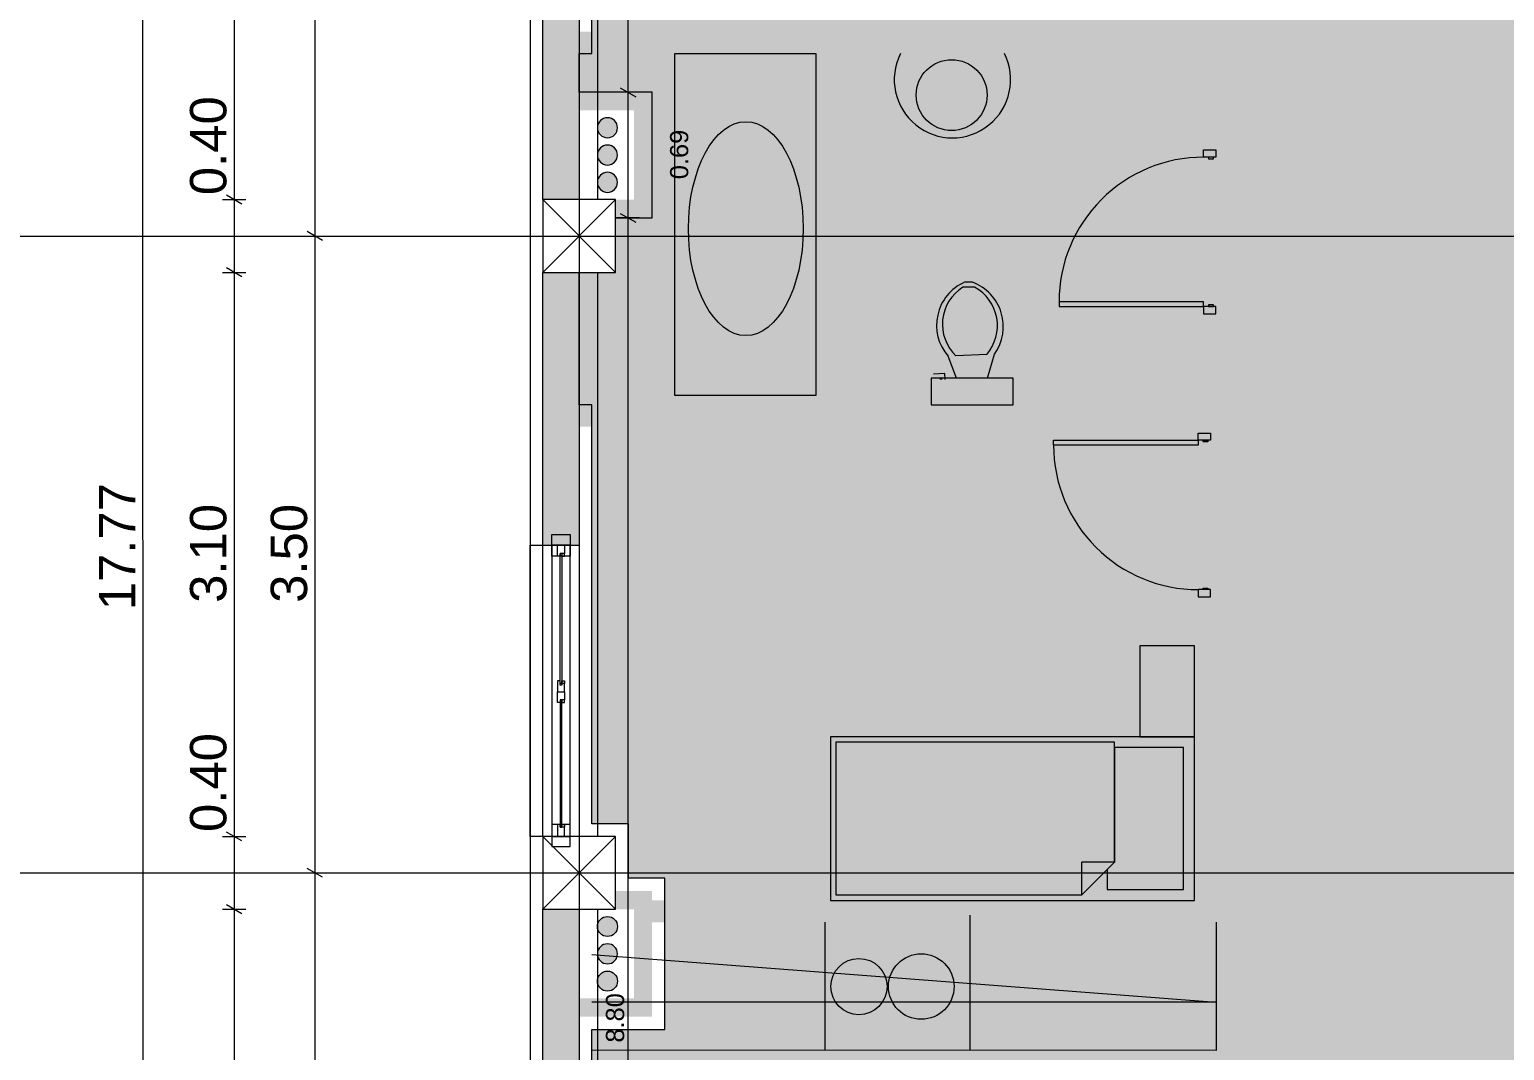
# Model space of a CAD drawing. Header units: millimetres. Extents: x 475616349 to 476941521, y 4620115302 to 4621446928.
# Drawn here: x 476494718 to 476502821, y 4620470234 to 4620475845 of the extents above; entities that cross this region are included whole.
import ezdxf

# ---------------------------------------------------------------- set-up
doc = ezdxf.new("R2010")
doc.units = ezdxf.units.MM
doc.header["$MEASUREMENT"] = 0
for name, color, linetype, lineweight in [('0_Pen_No__7_Pen_No__7_Pen_No__7', 7, 'Continuous', 0), ('2D Drafting - General_Pen_No__1_Pen_No__7', 7, 'Continuous', 0), ('2D Drafting - General_Pen_No__250_Pen_No__7_Pen_No__7', 7, 'Continuous', 0), ('2D Drafting - General_Pen_No__7_Pen_No__7_Pen_No__7', 7, 'Continuous', 0), ('Doors_Pen_No__7_Pen_No__7_Pen_No__7', 7, 'Continuous', 0), ('G-Anno-Nplt_Pen_No__151', 151, 'Continuous', 0), ('G-Anno-Nplt_Pen_No__4', 7, 'Continuous', 0), ('kar-panjara_Pen_No__7_Pen_No__7_Pen_No__7', 7, 'Continuous', 0), ('New_0_Pen_No__7', 7, 'Continuous', 0), ('New_R03_Nakveti_Pen_No__4', 7, 'Continuous', 0), ('New_reg_nak_Pen_No__7', 7, 'Continuous', 0), ('New_zoma_Pen_No__4', 7, 'Continuous', 0), ('New_zoma_Pen_No__7', 7, 'Continuous', 0), ('shaxtebi da milebi_Pen_No__1_Pen_No__1_Pen_No__1', 1, 'Continuous', 0), ('shaxtebi da milebi_Pen_No__5_Pen_No__5_Pen_No__5', 5, 'Continuous', 0), ('zoma_Pen_No__142', 142, 'Continuous', 0), ('zoma_Pen_No__5_Pen_No__5', 5, 'Continuous', 0)]:
    doc.layers.add(name, color=color, linetype=linetype, lineweight=lineweight)
for name, color, linetype in [('New_R03_Nakveti', 7, 'Continuous'), ('New_zoma', 7, 'Continuous'), ('zoma', 7, 'Continuous')]:
    doc.layers.add(name, color=color, linetype=linetype)
doc.layers.add('shaxtebi da milebi_Pen_No__5_Pen_No__5_Pen_No__252', color=7, linetype='Continuous', lineweight=0, true_color=0x666666)
doc.styles.add('GENERATED_STYLE_1', font='arial.ttf')
doc.styles.add('GENERATED_STYLE_2', font='arial.ttf')
doc.dimstyles.new('GENERATED_STYLE__19', dxfattribs={"dimtxt": 100, "dimasz": 64.421331, "dimexe": 0.18, "dimexo": 3, "dimgap": 0.09, "dimtad": 1, "dimlfac": 0.001, "dimzin": 0, "dimdsep": 46, "dimtxsty": 'GENERATED_STYLE_1', "dimblk": 'ARROWHEAD_2', "dimblk1": 'ARROWHEAD_2', "dimblk2": 'ARROWHEAD_2', "dimcen": 0.09, "dimclrd": 7, "dimclre": 7, "dimclrt": 7, "dimadec": 0, "dimazin": 0, "dimtfac": 1, "dimtdec": 4, "dimtmove": 0, "dimatfit": 3, "dimfxl": 1, "dimtolj": 1, "dimtzin": 0, "dimarcsym": 0})
doc.dimstyles.new('GENERATED_STYLE__2', dxfattribs={"dimtxt": 200, "dimasz": 64.421331, "dimexe": 0.18, "dimexo": 3, "dimgap": 0.09, "dimtad": 1, "dimlfac": 0.001, "dimzin": 0, "dimdsep": 46, "dimtxsty": 'GENERATED_STYLE_2', "dimblk": 'ARROWHEAD_2', "dimblk1": 'ARROWHEAD_2', "dimblk2": 'ARROWHEAD_2', "dimcen": 0.09, "dimclrd": 142, "dimclre": 142, "dimclrt": 142, "dimadec": 0, "dimazin": 0, "dimtfac": 1, "dimtdec": 4, "dimtmove": 0, "dimatfit": 3, "dimfxl": 1, "dimtolj": 1, "dimtzin": 0, "dimarcsym": 0})
doc.dimstyles.new('GENERATED_STYLE__21', dxfattribs={"dimtxt": 100, "dimasz": 64.421331, "dimexe": 0.18, "dimexo": 3, "dimgap": 0.09, "dimtad": 1, "dimlfac": 0.001, "dimzin": 0, "dimdsep": 46, "dimtxsty": 'GENERATED_STYLE_1', "dimblk": 'ARROWHEAD_2', "dimblk1": 'ARROWHEAD_2', "dimblk2": 'ARROWHEAD_2', "dimcen": 0.09, "dimclrd": 7, "dimclre": 7, "dimclrt": 7, "dimadec": 0, "dimazin": 0, "dimtfac": 1, "dimtdec": 4, "dimtmove": 2, "dimatfit": 3, "dimfxl": 1, "dimtolj": 1, "dimtzin": 0, "dimarcsym": 0})

# ---------------------------------------------------------------- blocks, each defined once
blk = doc.blocks.new('Bed Layout 23_3')
at = {"layer": 'New_R03_Nakveti_Pen_No__4', "color": 7, "linetype": 'Continuous', "lineweight": 0}
for p, q in [((-450, 0), (-950, 0)), ((-950, 0), (-950, -300)), ((-450, -300), (-450, 0)), ((450, 0), (-450, 0)), ((-450, 0), (-450, -2000)), ((450, -2000), (450, 0)), ((-950, -300), (-450, -300)), ((240, -440), (240, -620)), ((420, -620), (240, -620)), ((-450, -2000), (450, -2000))]:
    blk.add_line(p, q, dxfattribs=at)
at = {"layer": 'New_R03_Nakveti_Pen_No__4', "color": 7, "linetype": 'Continuous', "lineweight": 0, "flags": 128}
for points in [[(240, -440), (280, -480), (390, -480), (390, -60), (-390, -60), (-390, -440)], [(-420, -1970), (420, -1970), (420, -620), (240, -440), (-420, -440)]]:
    blk.add_lwpolyline(points, close=True, dxfattribs=at)
blk = doc.blocks.new('*D1304', base_point=(476577134.1, 4620325125.7))
at = {"layer": 'New_zoma_Pen_No__4', "color": 7, "linetype": 'Continuous', "lineweight": 0, "transparency": 16777216}
for p, q in [((476498070, 4620474810), (476497942.9, 4620474810)), ((476497964, 4620474834.4), (476498048.8, 4620474785.5)), ((476498006.4, 4620466010), (476498006.4, 4620474810)), ((476498070, 4620466010), (476497942.9, 4620466010)), ((476497964, 4620466034.4), (476498048.8, 4620465985.5)), ((476498006.4, 4620465968.5), (476498006.4, 4620466010))]:
    blk.add_line(p, q, dxfattribs=at)
at = {"layer": 'New_zoma_Pen_No__7', "color": 7, "lineweight": 0, "transparency": 16777216, "insert": (476497986.4, 4620470276.9), "char_height": 100, "attachment_point": 7, "rotation": 90, "style": 'GENERATED_STYLE_1'}
blk.add_mtext('\\A1;{\\pql;\\fArial|b0|i0|c0|p34;8.80}', dxfattribs=at)
blk = doc.blocks.new('ARROWHEAD_2')
at = {"color": 0, "linetype": 'Continuous', "lineweight": 0}
for p, q in [((0, 0), (-1, 0)), ((-0.38, -0.66), (0.38, 0.66))]:
    blk.add_line(p, q, dxfattribs=at)
blk = doc.blocks.new('*D1305', base_point=(476577134.1, 4620325125.7))
at = {"layer": 'New_zoma_Pen_No__4', "color": 7, "linetype": 'Continuous', "lineweight": 0, "transparency": 16777216}
for p, q in [((476498070, 4620475500.2), (476497942.9, 4620475500.2)), ((476497964, 4620475524.6), (476498048.8, 4620475475.7)), ((476498006.4, 4620474810), (476498006.4, 4620475500.2)), ((476498070, 4620474810), (476497942.9, 4620474810)), ((476497964, 4620474834.4), (476498048.8, 4620474785.5))]:
    blk.add_line(p, q, dxfattribs=at)
at = {"layer": 'New_zoma_Pen_No__7', "color": 7, "lineweight": 0, "transparency": 16777216, "insert": (476498338.6, 4620475022), "char_height": 100, "attachment_point": 7, "rotation": 90, "style": 'GENERATED_STYLE_1'}
blk.add_mtext('\\A1;{\\pql;\\fArial|b0|i0|c0|p34;0.69}', dxfattribs=at)
blk = doc.blocks.new('*D1306', base_point=(476577134.1, 4620325125.7))
at = {"layer": 'New_zoma_Pen_No__4', "color": 7, "linetype": 'Continuous', "lineweight": 0, "transparency": 16777216}
for p, q in [((476498048.8, 4620480485.5), (476497964, 4620480534.4)), ((476498006.4, 4620480510), (476498006.4, 4620480551.4)), ((476498070, 4620480510), (476497942.9, 4620480510)), ((476498006.4, 4620475500.2), (476498006.4, 4620480510)), ((476498070, 4620475500.2), (476497942.9, 4620475500.2)), ((476497964, 4620475524.6), (476498048.8, 4620475475.7))]:
    blk.add_line(p, q, dxfattribs=at)
at = {"layer": 'New_zoma_Pen_No__7', "color": 7, "lineweight": 0, "transparency": 16777216, "insert": (476497986.4, 4620477872), "char_height": 100, "attachment_point": 7, "rotation": 90, "style": 'GENERATED_STYLE_1'}
blk.add_mtext('\\A1;{\\pql;\\fArial|b0|i0|c0|p34;5.01}', dxfattribs=at)
blk = doc.blocks.new('*D1397', base_point=(476577134.1, 4620325125.7))
at = {"layer": 'zoma_Pen_No__142', "color": 142, "linetype": 'Continuous', "lineweight": 0, "transparency": 16777216}
for p, q in [((476496286.3, 4620481651.4), (476496286.3, 4620481610)), ((476496222.7, 4620481610), (476496349.9, 4620481610)), ((476496328.7, 4620481585.5), (476496243.9, 4620481634.4)), ((476496286.3, 4620481610), (476496286.3, 4620474710)), ((476496222.7, 4620474710), (476496349.9, 4620474710)), ((476496328.7, 4620474685.5), (476496243.9, 4620474734.4))]:
    blk.add_line(p, q, dxfattribs=at)
at = {"layer": 'zoma_Pen_No__142', "color": 142, "lineweight": 0, "transparency": 16777216, "insert": (476496246.3, 4620477893.9), "char_height": 200, "attachment_point": 7, "rotation": 90, "style": 'GENERATED_STYLE_2'}
blk.add_mtext('\\A1;{\\pql;\\fArial CYR|b0|i0|c204|p34;6.90}', dxfattribs=at)
blk = doc.blocks.new('*D1398', base_point=(476577134.1, 4620325125.7))
at = {"layer": 'zoma_Pen_No__142', "color": 142, "linetype": 'Continuous', "lineweight": 0, "transparency": 16777216}
for p, q in [((476496222.7, 4620474710), (476496349.9, 4620474710)), ((476496328.7, 4620474685.5), (476496243.9, 4620474734.4)), ((476496286.3, 4620474710), (476496286.3, 4620471210)), ((476496222.7, 4620471210), (476496349.9, 4620471210)), ((476496328.7, 4620471185.5), (476496243.9, 4620471234.4))]:
    blk.add_line(p, q, dxfattribs=at)
at = {"layer": 'zoma_Pen_No__142', "color": 142, "lineweight": 0, "transparency": 16777216, "insert": (476496246.3, 4620472693.9), "char_height": 200, "attachment_point": 7, "rotation": 90, "style": 'GENERATED_STYLE_2'}
blk.add_mtext('\\A1;{\\pql;\\fArial CYR|b0|i0|c204|p34;3.50}', dxfattribs=at)
blk = doc.blocks.new('*D1399', base_point=(476577134.1, 4620325125.7))
at = {"layer": 'zoma_Pen_No__142', "color": 142, "linetype": 'Continuous', "lineweight": 0, "transparency": 16777216}
for p, q in [((476496222.7, 4620471210), (476496349.9, 4620471210)), ((476496328.7, 4620471185.5), (476496243.9, 4620471234.4)), ((476496286.3, 4620471210), (476496286.3, 4620464310)), ((476496222.7, 4620464310), (476496349.9, 4620464310)), ((476496243.9, 4620464334.4), (476496328.7, 4620464285.5)), ((476496286.3, 4620464310), (476496286.3, 4620464268.5))]:
    blk.add_line(p, q, dxfattribs=at)
at = {"layer": 'zoma_Pen_No__142', "color": 142, "lineweight": 0, "transparency": 16777216, "insert": (476496246.3, 4620467493.9), "char_height": 200, "attachment_point": 7, "rotation": 90, "style": 'GENERATED_STYLE_2'}
blk.add_mtext('\\A1;{\\pql;\\fArial CYR|b0|i0|c204|p34;6.90}', dxfattribs=at)
blk = doc.blocks.new('*D1424', base_point=(476577134.1, 4620325125.7))
at = {"layer": 'zoma_Pen_No__142', "color": 142, "linetype": 'Continuous', "lineweight": 0, "transparency": 16777216}
for p, q in [((476495779.3, 4620481810), (476495906.4, 4620481810)), ((476495885.2, 4620481785.5), (476495800.5, 4620481834.4)), ((476495842.8, 4620481851.4), (476495842.8, 4620481810)), ((476495842.8, 4620481810), (476495842.9, 4620481410)), ((476495779.3, 4620481410), (476495906.4, 4620481410)), ((476495885.2, 4620481385.5), (476495800.5, 4620481434.4)), ((476495842.9, 4620481410), (476495842.9, 4620474910))]:
    blk.add_line(p, q, dxfattribs=at)
at = {"layer": 'zoma_Pen_No__142', "color": 142, "lineweight": 0, "transparency": 16777216, "insert": (476495802.8, 4620481834.5), "char_height": 200, "attachment_point": 7, "rotation": 90.00052, "style": 'GENERATED_STYLE_2'}
blk.add_mtext('\\A1;{\\pql;\\fArial CYR|b0|i0|c204|p34;0.40}', dxfattribs=at)
blk = doc.blocks.new('*D1425', base_point=(476577134.1, 4620325125.7))
at = {"layer": 'zoma_Pen_No__142', "color": 142, "linetype": 'Continuous', "lineweight": 0, "transparency": 16777216}
for p, q in [((476495885.2, 4620481385.5), (476495800.5, 4620481434.4)), ((476495842.9, 4620481410), (476495842.9, 4620474910)), ((476495885.3, 4620474885.5), (476495800.5, 4620474934.4))]:
    blk.add_line(p, q, dxfattribs=at)
at = {"layer": 'zoma_Pen_No__142', "color": 142, "lineweight": 0, "transparency": 16777216, "char_height": 200, "attachment_point": 7, "rotation": 90.00052, "style": 'GENERATED_STYLE_2'}
for s, insert in [('\\A1;{\\pql;\\fArial CYR|b0|i0|c204|p34;6.50}', (476495802.9, 4620477893.9)), ('\\A1;{\\pql;\\fArial CYR|b0|i0|c204|p34;0.40}', (476495802.9, 4620474934.5))]:
    blk.add_mtext(s, dxfattribs=dict(at, insert=insert))
blk = doc.blocks.new('*D1426', base_point=(476577134.1, 4620325125.7))
at = {"layer": 'zoma_Pen_No__142', "color": 142, "linetype": 'Continuous', "lineweight": 0, "transparency": 16777216}
for p, q in [((476495842.9, 4620481410), (476495842.9, 4620474910)), ((476495885.3, 4620474885.5), (476495800.5, 4620474934.4)), ((476495779.3, 4620474910), (476495906.5, 4620474910)), ((476495842.9, 4620474910), (476495842.9, 4620474510)), ((476495885.3, 4620474485.5), (476495800.5, 4620474534.4))]:
    blk.add_line(p, q, dxfattribs=at)
blk = doc.blocks.new('*D1427', base_point=(476577134.1, 4620325125.7))
at = {"layer": 'zoma_Pen_No__142', "color": 142, "linetype": 'Continuous', "lineweight": 0, "transparency": 16777216}
for p, q in [((476495842.9, 4620474910), (476495842.9, 4620474510)), ((476495885.3, 4620474485.5), (476495800.5, 4620474534.4)), ((476495779.3, 4620474510), (476495906.5, 4620474510)), ((476495842.9, 4620474510), (476495842.9, 4620471410)), ((476495779.4, 4620471410), (476495906.5, 4620471410)), ((476495885.3, 4620471385.5), (476495800.6, 4620471434.4)), ((476495842.9, 4620471410), (476495842.9, 4620471010))]:
    blk.add_line(p, q, dxfattribs=at)
at = {"layer": 'zoma_Pen_No__142', "color": 142, "lineweight": 0, "transparency": 16777216, "char_height": 200, "attachment_point": 7, "rotation": 90.00052, "style": 'GENERATED_STYLE_2'}
for s, insert in [('\\A1;{\\pql;\\fArial CYR|b0|i0|c204|p34;3.10}', (476495802.9, 4620472693.9)), ('\\A1;{\\pql;\\fArial CYR|b0|i0|c204|p34;0.40}', (476495802.9, 4620471434.5))]:
    blk.add_mtext(s, dxfattribs=dict(at, insert=insert))
blk = doc.blocks.new('*D1428', base_point=(476577134.1, 4620325125.7))
at = {"layer": 'zoma_Pen_No__142', "color": 142, "linetype": 'Continuous', "lineweight": 0, "transparency": 16777216}
for p, q in [((476495885.3, 4620471385.5), (476495800.6, 4620471434.4)), ((476495842.9, 4620471410), (476495842.9, 4620471010)), ((476495885.3, 4620470985.5), (476495800.6, 4620471034.4)), ((476495779.4, 4620471010), (476495906.5, 4620471010)), ((476495842.9, 4620471010), (476495843, 4620464510))]:
    blk.add_line(p, q, dxfattribs=at)
blk = doc.blocks.new('*D1429', base_point=(476577134.1, 4620325125.7))
at = {"layer": 'zoma_Pen_No__142', "color": 142, "linetype": 'Continuous', "lineweight": 0, "transparency": 16777216}
blk.add_line((476495885.3, 4620470985.5), (476495800.6, 4620471034.4), dxfattribs=at)
blk = doc.blocks.new('*D1430', base_point=(476577134.1, 4620325125.7))
at = {"layer": 'zoma_Pen_No__142', "color": 142, "linetype": 'Continuous', "lineweight": 0, "transparency": 16777216}
for p, q in [((476495842.9, 4620471410), (476495842.9, 4620471010)), ((476495885.3, 4620470985.5), (476495800.6, 4620471034.4)), ((476495779.4, 4620471010), (476495906.5, 4620471010)), ((476495842.9, 4620471010), (476495843, 4620464510)), ((476495885.4, 4620464485.5), (476495800.6, 4620464534.4))]:
    blk.add_line(p, q, dxfattribs=at)
at = {"layer": 'zoma_Pen_No__142', "color": 142, "lineweight": 0, "transparency": 16777216, "char_height": 200, "attachment_point": 7, "rotation": 90.00052, "style": 'GENERATED_STYLE_2'}
for s, insert in [('\\A1;{\\pql;\\fArial CYR|b0|i0|c204|p34;6.50}', (476495803, 4620467493.9)), ('\\A1;{\\pql;\\fArial CYR|b0|i0|c204|p34;0.40}', (476495803, 4620464534.5))]:
    blk.add_mtext(s, dxfattribs=dict(at, insert=insert))
blk = doc.blocks.new('*D1431', base_point=(476577134.1, 4620325125.7))
at = {"layer": 'zoma_Pen_No__142', "color": 142, "linetype": 'Continuous', "lineweight": 0, "transparency": 16777216}
for p, q in [((476495842.9, 4620471010), (476495843, 4620464510)), ((476495779.4, 4620464510), (476495906.6, 4620464510)), ((476495885.4, 4620464485.5), (476495800.6, 4620464534.4)), ((476495843, 4620464510), (476495843, 4620464110)), ((476495779.4, 4620464110), (476495906.6, 4620464110)), ((476495800.6, 4620464134.4), (476495885.4, 4620464085.5)), ((476495843, 4620464110), (476495843, 4620464068.5))]:
    blk.add_line(p, q, dxfattribs=at)
blk = doc.blocks.new('*D1432', base_point=(476577134.1, 4620325125.7))
at = {"layer": 'zoma_Pen_No__142', "color": 142, "linetype": 'Continuous', "lineweight": 0, "transparency": 16777216}
for p, q in [((476495382.5, 4620481855.5), (476495297.7, 4620481904.4)), ((476495340.1, 4620481921.4), (476495340.1, 4620481880)), ((476495276.5, 4620481880), (476495403.6, 4620481880)), ((476495340.1, 4620481880), (476495340.2, 4620464110)), ((476495276.7, 4620464110), (476495403.8, 4620464110)), ((476495297.9, 4620464134.4), (476495382.6, 4620464085.5)), ((476495340.2, 4620464110), (476495340.2, 4620464068.5))]:
    blk.add_line(p, q, dxfattribs=at)
at = {"layer": 'zoma_Pen_No__142', "color": 142, "lineweight": 0, "transparency": 16777216, "insert": (476495300.2, 4620472653), "char_height": 200, "attachment_point": 7, "rotation": 90.00052, "style": 'GENERATED_STYLE_2'}
blk.add_mtext('\\A1;{\\pql;\\fArial CYR|b0|i0|c204|p34;17.77}', dxfattribs=at)

msp = doc.modelspace()

# ---------------------------------------------------------------- hatches: boundary and pattern name
at = {"layer": '2D Drafting - General_Pen_No__250_Pen_No__7_Pen_No__7', "linetype": 'Continuous', "lineweight": 0}
for points in [[(476497738.366, 4620481409.976), (476497538.366, 4620481409.976), (476497538.366, 4620474909.976), (476497738.366, 4620474909.976)], [(476501118.485, 4620475182.809), (476501238.485, 4620475182.812), (476501238.485, 4620475933.224), (476501118.485, 4620475933.224)], [(476497738.485, 4620475832.812), (476497738.485, 4620475712.812), (476501118.485, 4620475712.812), (476501118.485, 4620475832.812)], [(476497738.366, 4620475500.164), (476498138.366, 4620475500.164), (476498138.366, 4620474809.976), (476498038.366, 4620474809.976), (476497938.366, 4620474809.976), (476497938.366, 4620474909.976), (476498038.366, 4620474909.976), (476498038.366, 4620475399.976), (476497738.366, 4620475399.976)], [(476497738.366, 4620474509.976), (476497738.366, 4620473009.977), (476497538.366, 4620473009.977), (476497538.366, 4620474509.976)], [(476497738.366, 4620473662.812), (476501118.485, 4620473662.812), (476501118.485, 4620473626.898), (476501238.485, 4620473626.898), (476501238.485, 4620474282.812), (476501118.485, 4620474282.812), (476501118.485, 4620473782.812), (476497738.366, 4620473782.812)], [(476498138.366, 4620471058.32), (476498138.366, 4620470938.697), (476501118.485, 4620470938.697), (476501238.485, 4620470938.697), (476501238.485, 4620472726.898), (476501118.485, 4620472726.898), (476501118.485, 4620471058.32)], [(476497738.366, 4620470419.788), (476498138.366, 4620470419.788), (476498138.366, 4620471109.976), (476498038.366, 4620471109.976), (476497938.366, 4620471109.976), (476497938.366, 4620471009.976), (476498038.366, 4620471009.976), (476498038.366, 4620470519.976), (476497738.366, 4620470519.976)], [(476497738.366, 4620471009.976), (476497538.366, 4620471009.976), (476497538.366, 4620464509.976), (476497738.366, 4620464509.976)]]:
    msp.add_hatch(color=7, dxfattribs=at).paths.add_polyline_path(points)
at = {"layer": 'G-Anno-Nplt_Pen_No__151', "linetype": 'Continuous', "lineweight": 0, "true_color": 0x1f2f3f}
msp.add_hatch(color=169, dxfattribs=at).paths.add_polyline_path([(476497738.366, 4620474509.976), (476497938.366, 4620474509.976), (476497938.366, 4620474809.976), (476498138.366, 4620474809.976), (476498138.366, 4620475500.163), (476497738.366, 4620475500.163), (476497738.366, 4620475712.812), (476497808.366, 4620475712.812), (476497808.366, 4620480439.976), (476501308.548, 4620480439.976), (476501308.548, 4620481539.976), (476504368.366, 4620481539.976), (476504368.366, 4620481339.976), (476504368.366, 4620477603.595), (476504368.366, 4620474679.976), (476504068.366, 4620474679.976), (476504068.366, 4620473968.957), (476504538.366, 4620473968.957), (476504538.366, 4620471409.976), (476504438.366, 4620471409.976), (476504438.366, 4620471129.975), (476504368.366, 4620471129.975), (476504368.366, 4620470939.976), (476504468.366, 4620470939.976), (476504468.366, 4620466079.976), (476497808.366, 4620466079.975), (476497808.366, 4620470349.788), (476498208.366, 4620470349.788), (476498208.366, 4620471179.976), (476498008.366, 4620471179.976), (476498008.366, 4620471479.976), (476497808.366, 4620471479.976), (476497808.366, 4620473782.811), (476497738.366, 4620473782.811)])
at = {"layer": 'shaxtebi da milebi_Pen_No__1_Pen_No__1_Pen_No__1', "linetype": 'Continuous', "lineweight": 0}
for points in [[(476497893.366, 4620475059.976, -1), (476497893.366, 4620474949.976, -1)], [(476497893.366, 4620470859.976, 1), (476497893.366, 4620470969.976, 1)]]:
    msp.add_hatch(color=1, dxfattribs=at).paths.add_polyline_path(points)
at = {"layer": 'shaxtebi da milebi_Pen_No__5_Pen_No__5_Pen_No__252', "linetype": 'Continuous', "lineweight": 0, "true_color": 0x666666}
for points in [[(476497893.366, 4620475359.976, 1), (476497893.366, 4620475249.976, 1)], [(476497893.366, 4620470559.976, -1), (476497893.366, 4620470669.976, -1)]]:
    msp.add_hatch(color=251, dxfattribs=at).paths.add_polyline_path(points)
at = {"layer": 'shaxtebi da milebi_Pen_No__5_Pen_No__5_Pen_No__5', "linetype": 'Continuous', "lineweight": 0}
for points in [[(476497893.366, 4620475209.976, 1), (476497893.366, 4620475099.976, 1)], [(476497893.366, 4620470819.976, 1), (476497893.366, 4620470709.976, 1)]]:
    msp.add_hatch(color=5, dxfattribs=at).paths.add_polyline_path(points)

# ---------------------------------------------------------------- linework, layer by layer
at = {"layer": '0_Pen_No__7_Pen_No__7_Pen_No__7', "color": 7, "linetype": 'Continuous', "lineweight": 0}
for p, q in [((476499810.876, 4620473928.862), (476499764.557, 4620474049.918)), ((476499976.527, 4620474059.185), (476499806.951, 4620474051.771)), ((476499980.785, 4620473928.862), (476500018.921, 4620474061.038)), ((476499747.53, 4620473953.605), (476499683.94, 4620473950.825)), ((476499748.92, 4620473921.81), (476499747.53, 4620473953.605)), ((476499684.866, 4620473929.628), (476499727.26, 4620473931.481)), ((476499722.591, 4620473920.659), (476499722.128, 4620473931.257)), ((476499727.26, 4620473931.481), (476499727.723, 4620473920.883))]:
    msp.add_line(p, q, dxfattribs=at)
at = {"layer": '0_Pen_No__7_Pen_No__7_Pen_No__7', "color": 7, "linetype": 'Continuous', "lineweight": 0, "flags": 128}
for points in [[(476499898.137, 4620474455.623), (476499855.047, 4620474455.623)], [(476499910.35, 4620474428.324), (476499845.19, 4620474428.324)]]:
    msp.add_lwpolyline(points, dxfattribs=at)
msp.add_lwpolyline([(476499672.284, 4620473782.812), (476500122.72, 4620473782.812), (476500122.72, 4620473928.862), (476499672.284, 4620473928.862)], close=True, dxfattribs=at)
at = {"layer": '0_Pen_No__7_Pen_No__7_Pen_No__7', "color": 7, "linetype": 'Continuous', "lineweight": 0}
msp.add_circle((476499784.023, 4620475484.311), 194.708, dxfattribs=at)
for centre, radius, start, end in [((476499788.339, 4620475568.796), 319.521, 153.2098825, 26.7901175), ((476499959.318, 4620474219.423), 258.192, 113.8191837, 221.0340773), ((476499810.112, 4620474212.899), 258.193, 323.9724701, 70.0664543), ((476499973.521, 4620474225.075), 240.373, 122.2682773, 226.135453), ((476499795.47, 4620474217.291), 240.373, 318.871088, 61.450167)]:
    msp.add_arc(centre, radius, start, end, dxfattribs=at)
at = {"layer": '2D Drafting - General_Pen_No__1_Pen_No__7', "color": 7, "linetype": 'Continuous', "lineweight": 0}
for p, q in [((476497538.366, 4620474509.976), (476497938.366, 4620474909.976)), ((476497938.366, 4620474509.976), (476497538.366, 4620474909.976)), ((476497538.366, 4620471009.976), (476497938.366, 4620471409.976)), ((476497938.366, 4620471009.976), (476497538.366, 4620471409.976))]:
    msp.add_line(p, q, dxfattribs=at)
at = {"layer": '2D Drafting - General_Pen_No__1_Pen_No__7', "color": 7, "linetype": 'Continuous', "lineweight": 0, "flags": 128}
for points in [[(476497538.366, 4620474909.976), (476497538.366, 4620481409.976), (476497838.366, 4620481409.976), (476497838.366, 4620474909.976)], [(476497538.366, 4620474509.976), (476497938.366, 4620474509.976), (476497938.366, 4620474909.976), (476497538.366, 4620474909.976)], [(476497538.366, 4620471409.976), (476497538.366, 4620474509.976), (476497838.366, 4620474509.976), (476497838.366, 4620471409.976)], [(476497538.366, 4620471009.976), (476497938.366, 4620471009.976), (476497938.366, 4620471409.976), (476497538.366, 4620471409.976)], [(476497538.366, 4620464509.976), (476497538.366, 4620471009.976), (476497838.366, 4620471009.976), (476497838.366, 4620464509.976)]]:
    msp.add_lwpolyline(points, close=True, dxfattribs=at)
at = {"layer": '2D Drafting - General_Pen_No__7_Pen_No__7_Pen_No__7', "color": 7, "linetype": 'Continuous', "lineweight": 0}
for centre, start, end in [((476501168.515, 4620474348.988), 89.9998025, 180.001484), ((476501138.526, 4620473560.722), 179.998516, 270.0001975)]:
    msp.add_arc(centre, 794.311, start, end, dxfattribs=at)
at = {"layer": 'Doors_Pen_No__7_Pen_No__7_Pen_No__7', "color": 7, "linetype": 'Continuous', "lineweight": 0, "flags": 128}
for points in [[(476501236.25, 4620475182.812), (476501236.251, 4620475143.3), (476501168.518, 4620475143.299), (476501168.517, 4620475182.81)], [(476501221.851, 4620475134.411), (476501221.851, 4620475143.3), (476501195.185, 4620475143.299), (476501195.185, 4620475134.41)], [(476501168.516, 4620474322.321), (476501168.515, 4620474348.988), (476500374.204, 4620474348.967), (476500374.205, 4620474322.3)], [(476501236.25, 4620474282.812), (476501236.249, 4620474322.323), (476501168.516, 4620474322.321), (476501168.517, 4620474282.81)], [(476501221.849, 4620474322.322), (476501221.849, 4620474331.211), (476501195.182, 4620474331.21), (476501195.182, 4620474322.322)], [(476501206.261, 4620473626.898), (476501206.26, 4620473587.387), (476501138.527, 4620473587.389), (476501138.528, 4620473626.9)], [(476501138.527, 4620473587.389), (476501138.526, 4620473560.722), (476500344.215, 4620473560.743), (476500344.216, 4620473587.41)], [(476501191.86, 4620473587.388), (476501191.86, 4620473578.499), (476501165.193, 4620473578.499), (476501165.194, 4620473587.388)], [(476501206.261, 4620472726.898), (476501206.262, 4620472766.41), (476501138.529, 4620472766.411), (476501138.528, 4620472726.9)], [(476501191.863, 4620472775.299), (476501191.862, 4620472766.41), (476501165.196, 4620472766.411), (476501165.196, 4620472775.299)]]:
    msp.add_lwpolyline(points, close=True, dxfattribs=at)
at = {"layer": 'G-Anno-Nplt_Pen_No__4', "color": 7, "linetype": 'Continuous', "lineweight": 0, "flags": 128}
msp.add_lwpolyline([(476504468.366, 4620466079.976), (476497808.366, 4620466079.975), (476497808.366, 4620470349.788), (476498208.366, 4620470349.788), (476498208.366, 4620471179.976), (476498008.366, 4620471179.976), (476498008.366, 4620471479.976), (476497808.366, 4620471479.976), (476497808.366, 4620473782.811), (476497738.366, 4620473782.811), (476497738.366, 4620474509.976), (476497938.366, 4620474509.976), (476497938.366, 4620474809.976), (476498138.366, 4620474809.976), (476498138.366, 4620475500.163), (476497738.366, 4620475500.163), (476497738.366, 4620475712.812), (476497808.366, 4620475712.812), (476497808.366, 4620480439.976)], dxfattribs=at)
at = {"layer": 'kar-panjara_Pen_No__7_Pen_No__7_Pen_No__7', "color": 7, "linetype": 'Continuous', "lineweight": 0, "flags": 128}
for points in [[(476497588.318, 4620472950.303), (476497588.318, 4620473070.303), (476497688.318, 4620473070.303), (476497688.318, 4620472950.303)], [(476497688.317, 4620471409.976), (476497688.262, 4620473009.977), (476497588.317, 4620473009.977), (476497588.372, 4620471409.976)], [(476497658.202, 4620473009.977), (476497658.202, 4620472964.977), (476497643.202, 4620472964.977), (476497633.202, 4620472964.977), (476497633.202, 4620472950.303), (476497618.202, 4620472950.303), (476497618.202, 4620473009.977)], [(476497643.202, 4620472964.977), (476497643.202, 4620472241.137), (476497633.202, 4620472241.137), (476497633.202, 4620472964.977)], [(476497658.202, 4620472950.303), (476497658.202, 4620472964.977), (476497643.202, 4620472964.977), (476497643.202, 4620472950.303)], [(476497658.202, 4620472205.406), (476497658.202, 4620472250.406), (476497643.202, 4620472250.406), (476497633.202, 4620472250.406), (476497633.202, 4620472265.406), (476497618.202, 4620472265.406), (476497618.202, 4620472205.406)], [(476497658.202, 4620472265.406), (476497658.202, 4620472250.406), (476497643.202, 4620472250.406), (476497643.202, 4620472265.406)], [(476497658.202, 4620472205.406), (476497658.202, 4620472160.406), (476497643.202, 4620472160.406), (476497633.202, 4620472160.406), (476497633.202, 4620472145.406), (476497618.202, 4620472145.406), (476497618.202, 4620472205.406)], [(476497643.202, 4620471460.406), (476497643.202, 4620472160.406), (476497633.202, 4620472160.406), (476497633.202, 4620471460.406)], [(476497658.202, 4620472145.406), (476497658.202, 4620472160.406), (476497643.202, 4620472160.406), (476497643.202, 4620472145.406)], [(476497588.318, 4620471475.406), (476497588.318, 4620471355.406), (476497688.318, 4620471355.406), (476497688.318, 4620471475.406)], [(476497658.202, 4620471409.976), (476497658.202, 4620471460.406), (476497643.202, 4620471460.406), (476497633.202, 4620471460.406), (476497633.202, 4620471475.406), (476497618.202, 4620471475.406), (476497618.202, 4620471409.976)], [(476497658.202, 4620471475.406), (476497658.202, 4620471460.406), (476497643.202, 4620471460.406), (476497643.202, 4620471475.406)]]:
    msp.add_lwpolyline(points, close=True, dxfattribs=at)
at = {"layer": 'New_0_Pen_No__7', "color": 7, "linetype": 'Continuous', "lineweight": 0}
msp.add_lwpolyline([(476499038.485, 4620473832.812), (476498263.888, 4620473832.812), (476498263.888, 4620475712.812), (476499038.485, 4620475712.812)], close=True, dxfattribs=at)
for points in [[(476499886.724, 4620470233.572), (476499886.724, 4620470977.228)], [(476501236.77, 4620470938.697), (476501236.77, 4620470433.572), (476501236.77, 4620470233.572), (476497806.651, 4620470235.352)], [(476499086.724, 4620470938.697), (476499086.724, 4620470233.572)], [(476497806.651, 4620470760.583), (476501236.77, 4620470499.889)], [(476501236.77, 4620470499.889), (476497806.651, 4620470499.889)]]:
    msp.add_lwpolyline(points, dxfattribs=at)
for centre, radius in [((476499275.005, 4620470584.999), 154.555), ((476499617.143, 4620470584.999), 179.972)]:
    msp.add_circle(centre, radius, dxfattribs=at)
msp.add_ellipse((476498653.458, 4620474750.448), major_axis=(0, 587.679), ratio=0.5365872, dxfattribs=at)
at = {"layer": 'New_reg_nak_Pen_No__7', "color": 7, "linetype": 'Continuous', "lineweight": 0, "flags": 128}
msp.add_lwpolyline([(476497938.366, 4620481879.976), (476497468.365, 4620481879.976), (476497468.626, 4620464039.972), (476498638.367, 4620464039.989), (476498638.366, 4620464109.986)], dxfattribs=at)
msp.add_lwpolyline([(476497738.344, 4620471409.976), (476497468.322, 4620471409.976), (476497468.322, 4620473009.977), (476497738.344, 4620473009.977)], close=True, dxfattribs=at)
at = {"layer": 'shaxtebi da milebi_Pen_No__1_Pen_No__1_Pen_No__1', "color": 1, "linetype": 'Continuous', "lineweight": 0, "flags": 128}
for points in [[(476497893.366, 4620475059.976, 1), (476497893.366, 4620474949.976, 1)], [(476497893.366, 4620470859.976, -1), (476497893.366, 4620470969.976, -1)]]:
    msp.add_lwpolyline(points, format="xyb", close=True, dxfattribs=at)
at = {"layer": 'shaxtebi da milebi_Pen_No__5_Pen_No__5_Pen_No__252', "color": 251, "linetype": 'Continuous', "lineweight": 0, "true_color": 0x666666, "flags": 128}
for points in [[(476497893.366, 4620475359.976, 1), (476497893.366, 4620475249.976, 1)], [(476497893.366, 4620470559.976, -1), (476497893.366, 4620470669.976, -1)]]:
    msp.add_lwpolyline(points, format="xyb", close=True, dxfattribs=at)
at = {"layer": 'shaxtebi da milebi_Pen_No__5_Pen_No__5_Pen_No__5', "color": 5, "linetype": 'Continuous', "lineweight": 0, "flags": 128}
for points in [[(476497893.366, 4620475209.976, 1), (476497893.366, 4620475099.976, 1)], [(476497893.366, 4620470819.976, 1), (476497893.366, 4620470709.976, 1)]]:
    msp.add_lwpolyline(points, format="xyb", close=True, dxfattribs=at)
at = {"layer": 'zoma_Pen_No__5_Pen_No__5', "color": 5, "linetype": 'Continuous', "lineweight": 0}
for p, q in [((476497738.366, 4620485319.573), (476497738.366, 4620460608.767)), ((476493657.815, 4620474709.976), (476543544.196, 4620474709.976)), ((476493657.815, 4620474709.976), (476543544.196, 4620474709.976)), ((476493657.815, 4620471209.976), (476543544.196, 4620471209.976)), ((476493657.815, 4620471209.976), (476543544.196, 4620471209.976))]:
    msp.add_line(p, q, dxfattribs=at)

# ---------------------------------------------------------------- block references
at = {"layer": 'New_R03_Nakveti', "color": 7, "linetype": 'Continuous', "lineweight": 0, "zscale": 1000, "rotation": 270}
msp.add_blockref('Bed Layout 23_3', (476501118.485, 4620471508.32), dxfattribs=at)

# ---------------------------------------------------------------- dimensions: what is measured, and where the dimension line sits
at = {"layer": 'New_zoma', "color": 7, "linetype": 'Continuous', "lineweight": 0}
for base, p1, p2, dimstyle, picture, middle in [((476498006.431, 4620480509.976), (476498138.366, 4620475500.164), (476497738.656, 4620480509.976), 'GENERATED_STYLE__19', '*D1306', (476497936.431, 4620478001.923)), ((476498006.431, 4620475500.164), (476498138.366, 4620474809.976), (476498138.366, 4620475500.164), 'GENERATED_STYLE__21', '*D1305', (476498288.623, 4620475151.923)), ((476498006.431, 4620474809.976), (476497738.366, 4620466009.976), (476498138.366, 4620474809.976), 'GENERATED_STYLE__19', '*D1304', (476497936.431, 4620470406.829))]:
    dim = msp.add_linear_dim(base=base, p1=p1, p2=p2, angle=90, dimstyle=dimstyle, dxfattribs=at)
    dim.commit()
    dim.dimension.update_dxf_attribs({"geometry": picture, "text_midpoint": middle, "dimtype": 160, "text_rotation": 90})
at = {"layer": 'zoma', "color": 142, "linetype": 'Continuous', "lineweight": 0}
for base, p1, p2, angle, picture, middle, turn in [((476495842.852, 4620481409.96), (476497538.366, 4620481809.976), (476497538.366, 4620481409.976), 270.0005172, '*D1424', (476495702.846, 4620482094.221), 90.0005172), ((476495340.233, 4620464109.956), (476497468.365, 4620481879.976), (476497538.366, 4620464109.976), 270.0005172, '*D1432', (476495200.153, 4620472989.013), 90.0005172), ((476496286.278, 4620474709.976), (476497738.366, 4620481609.976), (476497738.366, 4620474709.976), 270, '*D1397', (476496146.278, 4620478153.683), 90), ((476495842.911, 4620474909.96), (476497538.366, 4620481409.976), (476497538.366, 4620474909.976), 270.0005172, '*D1425', (476495702.882, 4620478153.666), 90.0005172), ((476495842.915, 4620474509.96), (476497538.366, 4620474909.976), (476497538.366, 4620474509.976), 270.0005172, '*D1426', (476495702.909, 4620475194.221), 90.0005172), ((476495842.943, 4620471409.958), (476497538.366, 4620474509.976), (476497838.366, 4620471409.976), 270.0005172, '*D1427', (476495702.929, 4620472953.665), 90.0005172), ((476496286.278, 4620471209.976), (476497738.366, 4620474709.976), (476495340.169, 4620471209.976), 270, '*D1398', (476496146.278, 4620472953.683), 90), ((476495842.946, 4620471009.958), (476497838.366, 4620471409.976), (476497838.366, 4620471009.976), 270.0005172, '*D1428', (476495702.94, 4620471694.218), 90.0005172), ((476495843.005, 4620464509.959), (476495842.946, 4620471009.958), (476497738.366, 4620464509.976), 270.0005172, '*D1430', (476495702.976, 4620467753.664), 90.0005172), ((476496286.278, 4620464309.976), (476495340.169, 4620471209.976), (476496354.111, 4620464309.976), 270, '*D1399', (476496146.278, 4620467753.683), 90), ((476495842.946, 4620471009.958), (476497838.366, 4620471009.976), (476495842.946, 4620471009.958), 270.0005172, '*D1429', (476495702.946, 4620471003.663), 90.0005172), ((476495843.009, 4620464109.959), (476497738.366, 4620464509.976), (476497738.366, 4620464109.976), 270.0005172, '*D1431', (476495703.002, 4620464794.219), 90.0005172)]:
    dim = msp.add_linear_dim(base=base, p1=p1, p2=p2, angle=angle, dimstyle='GENERATED_STYLE__2', dxfattribs=at)
    dim.commit()
    dim.dimension.update_dxf_attribs({"geometry": picture, "text_midpoint": middle, "dimtype": 160, "text_rotation": turn})

doc.saveas('drawing.dxf')
